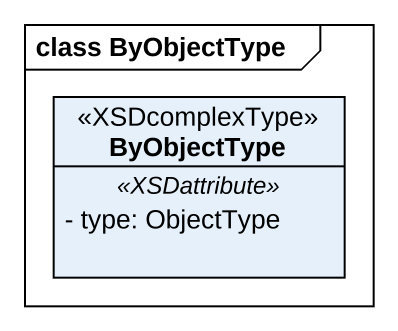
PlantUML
@startuml
mainframe class ByObjectType
hide circle
hide empty members
skinparam classAttributeIconSize 0
class ByObjectType <<XSDcomplexType>> {
  .. <<XSDattribute>> ..
  - type: ObjectType
}
@enduml
